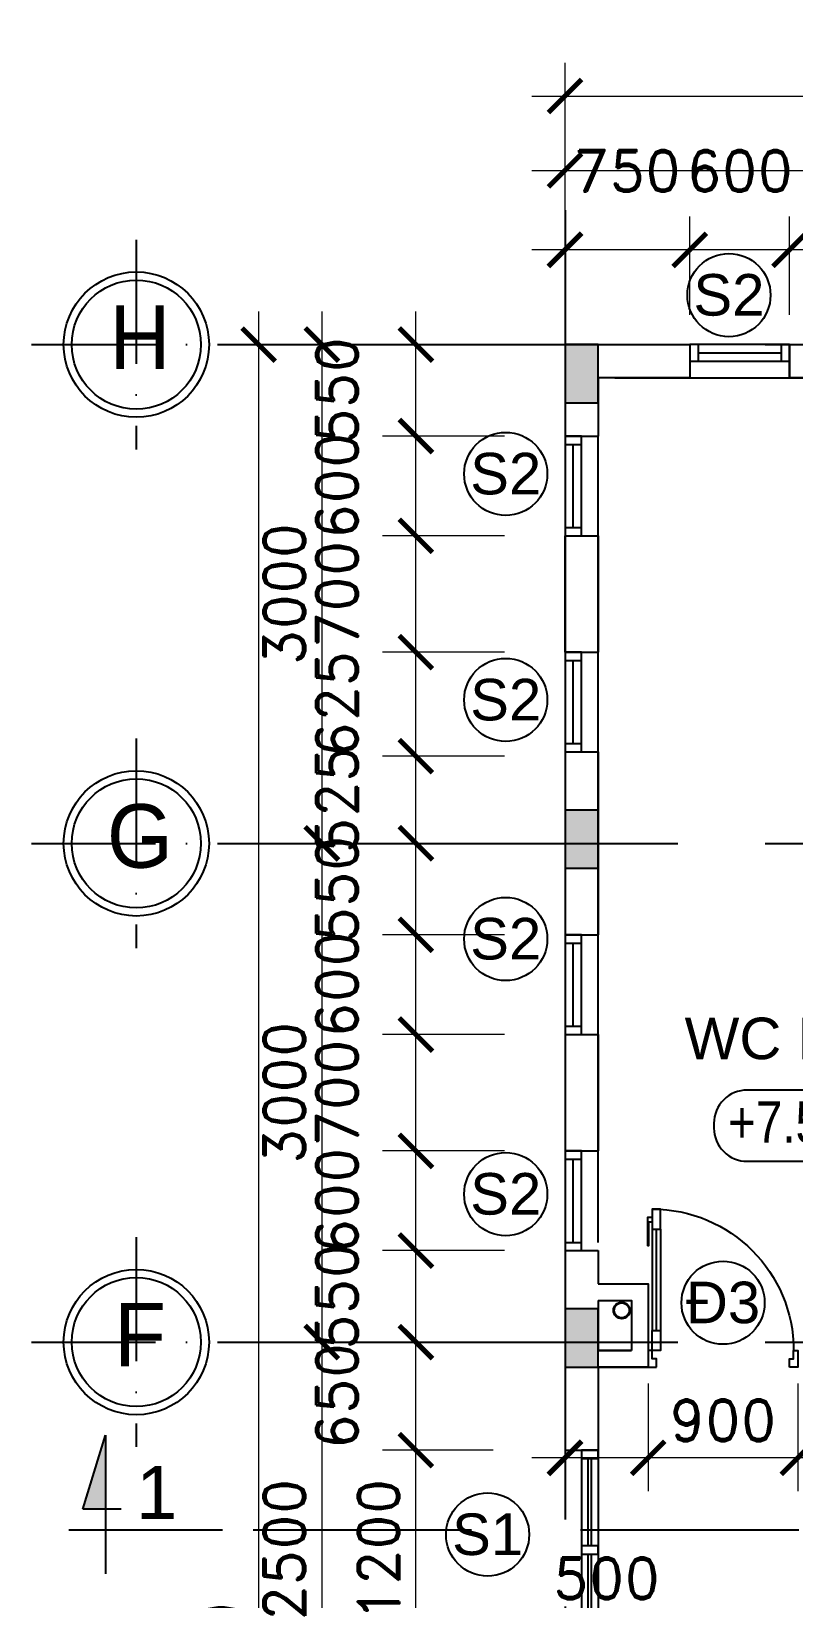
# Model space of a CAD drawing. Header units: inches. Extents: x 452443 to 881249, y 975131 to 1198310.
# Drawn here: x 676966 to 681550, y 1090393 to 1099821 of the extents above; entities that cross this region are included whole.
import ezdxf
from ezdxf.enums import TextEntityAlignment as Align

# ---------------------------------------------------------------- set-up
doc = ezdxf.new("R2010")
doc.units = ezdxf.units.IN
doc.header["$LTSCALE"] = 3.5
doc.header["$MEASUREMENT"] = 0
for name, pattern in [('ACAD_ISO10W100', [18, 12, -3, 0, -3]), ('CENTER', [2, 1.25, -0.25, 0.25, -0.25]), ('HIDDEN', [0.375, 0.25, -0.125])]:
    doc.linetypes.add(name, pattern=pattern)
for name, color, linetype in [('cot', 1, 'Continuous'), ('CUA', 4, 'Continuous'), ('DOOR-84', 84, 'Continuous'), ('hatch', 4, 'Continuous'), ('hatch vl', 4, 'Continuous'), ('HATCH47', 47, 'Continuous'), ('kich thuoc', 3, 'Continuous'), ('Net thay', 140, 'Continuous'), ('Netcat', 5, 'Continuous'), ('Netthay_126', 126, 'Continuous'), ('NOI THAT', 42, 'Continuous'), ('phong', 2, 'Continuous'), ('text', 3, 'Continuous'), ('TEXT2', 7, 'Continuous'), ('thuocdo', 3, 'Continuous'), ('Truc', 252, 'Continuous'), ('VISIONABLE-LINE126', 126, 'Continuous')]:
    doc.layers.add(name, color=color, linetype=linetype)
doc.styles.add('chu 1', font='VHELVEN0.TTF')
doc.styles.add('romand', font='romand.shx')
doc.styles.add('STYLE5', font='VAVON_.TTF')
doc.styles.add('THONG', font='VHELVCN0.TTF', dxfattribs={"height": 250})
doc.styles.add('VNI-HELVE', font='VHELVEN0.TTF')
doc.dimstyles.new('TL100', dxfattribs={"dimscale": 100, "dimtxt": 2.5, "dimasz": 2, "dimexe": 2, "dimexo": 1, "dimgap": 1, "dimtad": 1, "dimdec": 0, "dimzin": 0, "dimdsep": 46, "dimtxsty": 'romand', "dimblk": 'ARCHTICK', "dimcen": 2, "dimdle": 2, "dimclrd": 256, "dimclre": 256, "dimclrt": 7, "dimadec": 0, "dimazin": 0, "dimtfac": 0.004, "dimtdec": 0, "dimtmove": 2, "dimatfit": 3, "dimfxl": 1, "dimtolj": 1, "dimtzin": 0, "dimlwd": 20, "dimlwe": 20, "dimarcsym": 1})

# ---------------------------------------------------------------- blocks, each defined once
blk = doc.blocks.new('CS-1200')
for p, q in [((0, 100), (1200, 100)), ((0, 0), (1200, 0)), ((575, 60), (50, 60)), ((575, 40), (50, 40)), ((1150, 60), (625, 60)), ((1150, 40), (625, 40))]:
    blk.add_line(p, q)
at = {"ltscale": 5}
for points in [[(0, 0), (50, 0), (50, 100), (0, 100)], [(575, 0), (625, 0), (625, 100), (575, 100)], [(1150, 0), (1200, 0), (1200, 100), (1150, 100)]]:
    blk.add_lwpolyline(points, close=True, dxfattribs=at)
blk = doc.blocks.new('CD900')
for p, q in [((830, 75), (220, 75)), ((220, 50), (830, 50)), ((899.1, 25), (870.9, 25))]:
    blk.add_line(p, q)
for points in [[(0, 850), (50, 850), (50, 875), (100, 875), (100, 900), (0, 900)], [(0, 50), (50, 50), (50, 25), (100, 25), (100, 0), (0, 0)]]:
    blk.add_lwpolyline(points, close=True)
for points in [[(220, 25), (220, 75), (100, 75), (100, 25), (220, 25)], [(852.9, 25), (220, 25)], [(899.1, 25), (899.1, -3.3), (729.5, -3.3)], [(870.9, 25), (870.9, 2.4), (729.5, 2.4), (729.5, -3.3)], [(830, 25), (830, 75), (950, 75), (950, 25), (830, 25)]]:
    blk.add_lwpolyline(points)
at = {"layer": 'hatch'}
blk.add_arc((100, 25), 850, 0, 90, dxfattribs=at)
blk = doc.blocks.new('truc tron')
at = {"layer": 'DOOR-84', "linetype": 'ACAD_ISO10W100', "ltscale": 20}
for p, q in [((0, -710), (0, 710)), ((710, 0), (-710, 0))]:
    blk.add_line(p, q, dxfattribs=at)
at = {"layer": 'DOOR-84', "linetype": 'Continuous'}
blk.add_circle((0, 0), 492, dxfattribs=at)
at = {"layer": 'NOI THAT', "linetype": 'Continuous'}
blk.add_circle((0, 0), 437, dxfattribs=at)
blk = doc.blocks.new('dc')
at = {"layer": 'Netcat'}
blk.add_hatch(color=256, dxfattribs=at).paths.add_polyline_path([(828, 672), (828, 147), (989, 147)])
for p, q in [((828, 672), (828, -310)), ((989, 147), (828, 672)), ((717, 147), (989, 147)), ((0, 0), (1087, 0))]:
    blk.add_line(p, q, dxfattribs=at)
at = {"style": 'VNI-HELVE', "flags": 4}
blk.add_attdef('E', text='', height=375, dxfattribs=at).set_placement((482, 272), align=Align.MIDDLE_CENTER)
blk = doc.blocks.new('_ArchTick')
at = {"color": 0, "linetype": 'ByBlock', "const_width": 0.15}
blk.add_lwpolyline([(-0.5, -0.5), (0.5, 0.5)], dxfattribs=at)
blk = doc.blocks.new('*D1892')
at = {"layer": 'DEFPOINTS', "color": 0}
for p in [(679590.5, 1097936.5), (678712.5, 1094936.5), (679590.5, 1094936.5)]:
    blk.add_point(p, dxfattribs=at)
at = {"layer": 'thuocdo', "lineweight": 20}
for p, q in [((678712.5, 1098136.5), (678712.5, 1094736.5)), ((679490.5, 1097936.5), (678512.5, 1097936.5)), ((679490.5, 1094936.5), (678512.5, 1094936.5))]:
    blk.add_line(p, q, dxfattribs=at)
at = {"layer": 'thuocdo', "lineweight": 20, "xscale": 200, "yscale": 200, "zscale": 200}
for p, rotation in [((678712.5, 1097936.5), 90), ((678712.5, 1094936.5), 270)]:
    blk.add_blockref('_ArchTick', p, dxfattribs=dict(at, rotation=rotation))
at = {"layer": 'thuocdo', "color": 7, "insert": (678487.5, 1096436.5), "char_height": 250, "attachment_point": 5, "rotation": 90, "style": 'romand'}
blk.add_mtext('\\A1;3000', dxfattribs=at)
blk = doc.blocks.new('*D1893')
at = {"layer": 'DEFPOINTS', "color": 0}
for p in [(679590.5, 1094936.5), (678712.5, 1091936.5), (679017.9, 1091936.5)]:
    blk.add_point(p, dxfattribs=at)
at = {"layer": 'thuocdo', "lineweight": 20}
for p, q in [((678712.5, 1095136.5), (678712.5, 1091736.5)), ((679490.5, 1094936.5), (678512.5, 1094936.5)), ((678917.9, 1091936.5), (678512.5, 1091936.5))]:
    blk.add_line(p, q, dxfattribs=at)
at = {"layer": 'thuocdo', "lineweight": 20, "xscale": 200, "yscale": 200, "zscale": 200}
for p, rotation in [((678712.5, 1094936.5), 90), ((678712.5, 1091936.5), 270)]:
    blk.add_blockref('_ArchTick', p, dxfattribs=dict(at, rotation=rotation))
at = {"layer": 'thuocdo', "color": 7, "insert": (678487.5, 1093436.5), "char_height": 250, "attachment_point": 5, "rotation": 90, "style": 'romand'}
blk.add_mtext('\\A1;3000', dxfattribs=at)
blk = doc.blocks.new('*D1894')
at = {"layer": 'DEFPOINTS', "color": 0}
for p in [(679017.9, 1091936.5), (678712.5, 1089436.5), (679017.9, 1089436.5)]:
    blk.add_point(p, dxfattribs=at)
at = {"layer": 'thuocdo', "lineweight": 20}
for p, q in [((678712.5, 1092136.5), (678712.5, 1089236.5)), ((678917.9, 1091936.5), (678512.5, 1091936.5)), ((678917.9, 1089436.5), (678512.5, 1089436.5))]:
    blk.add_line(p, q, dxfattribs=at)
at = {"layer": 'thuocdo', "lineweight": 20, "xscale": 200, "yscale": 200, "zscale": 200}
for p, rotation in [((678712.5, 1091936.5), 90), ((678712.5, 1089436.5), 270)]:
    blk.add_blockref('_ArchTick', p, dxfattribs=dict(at, rotation=rotation))
at = {"layer": 'thuocdo', "color": 7, "insert": (678487.5, 1090686.5), "char_height": 250, "attachment_point": 5, "rotation": 90, "style": 'romand'}
blk.add_mtext('\\A1;2500', dxfattribs=at)
blk = doc.blocks.new('*D1898')
at = {"layer": 'DEFPOINTS', "color": 0}
for p in [(680129.4, 1097936.5), (678332.5, 1081736.5), (680114.8, 1081736.5)]:
    blk.add_point(p, dxfattribs=at)
at = {"layer": 'thuocdo', "lineweight": 20}
for p, q in [((678332.5, 1098136.5), (678332.5, 1081536.5)), ((680029.4, 1097936.5), (678132.5, 1097936.5)), ((680014.8, 1081736.5), (678132.5, 1081736.5))]:
    blk.add_line(p, q, dxfattribs=at)
at = {"layer": 'thuocdo', "lineweight": 20, "xscale": 200, "yscale": 200, "zscale": 200}
for p, rotation in [((678332.5, 1097936.5), 90), ((678332.5, 1081736.5), 270)]:
    blk.add_blockref('_ArchTick', p, dxfattribs=dict(at, rotation=rotation))
at = {"layer": 'thuocdo', "color": 7, "insert": (678107.5, 1089836.5), "char_height": 250, "attachment_point": 5, "rotation": 90, "style": 'romand'}
blk.add_mtext('\\A1;16200', dxfattribs=at)
blk = doc.blocks.new('*D1900')
at = {"layer": 'DEFPOINTS', "color": 0}
for p in [(684175, 1098984.5), (680175, 1098015.3), (684175, 1098015.3)]:
    blk.add_point(p, dxfattribs=at)
at = {"layer": 'thuocdo', "lineweight": 20}
for p, q in [((680175, 1098115.3), (680175, 1099184.5)), ((684175, 1098115.3), (684175, 1099184.5)), ((679975, 1098984.5), (684375, 1098984.5))]:
    blk.add_line(p, q, dxfattribs=at)
at = {"layer": 'thuocdo', "lineweight": 20, "xscale": 200, "yscale": 200, "zscale": 200, "rotation": 180}
blk.add_blockref('_ArchTick', (680175, 1098984.5), dxfattribs=at)
at = {"layer": 'thuocdo', "lineweight": 20, "xscale": 200, "yscale": 200, "zscale": 200}
blk.add_blockref('_ArchTick', (684175, 1098984.5), dxfattribs=at)
at = {"layer": 'thuocdo', "color": 7, "insert": (682175, 1099209.5), "char_height": 250, "attachment_point": 5, "style": 'romand'}
blk.add_mtext('\\A1;4000', dxfattribs=at)
blk = doc.blocks.new('*D1907')
at = {"layer": 'DEFPOINTS', "color": 0}
for p in [(708675, 1099431.9), (680175, 1098284.5), (708675, 1098284.5)]:
    blk.add_point(p, dxfattribs=at)
at = {"layer": 'thuocdo', "lineweight": 20}
for p, q in [((680175, 1098384.5), (680175, 1099631.9)), ((708675, 1098384.5), (708675, 1099631.9)), ((679975, 1099431.9), (708875, 1099431.9))]:
    blk.add_line(p, q, dxfattribs=at)
at = {"layer": 'thuocdo', "lineweight": 20, "xscale": 200, "yscale": 200, "zscale": 200, "rotation": 180}
blk.add_blockref('_ArchTick', (680175, 1099431.9), dxfattribs=at)
at = {"layer": 'thuocdo', "lineweight": 20, "xscale": 200, "yscale": 200, "zscale": 200}
blk.add_blockref('_ArchTick', (708675, 1099431.9), dxfattribs=at)
at = {"layer": 'thuocdo', "color": 7, "insert": (694425, 1099656.9), "char_height": 250, "attachment_point": 5, "style": 'romand'}
blk.add_mtext('\\A1;28500', dxfattribs=at)
blk = doc.blocks.new('*D2086')
at = {"layer": 'DEFPOINTS', "color": 0}
for p in [(679278.2, 1091286.5), (679842.9, 1091286.5), (679842.9, 1090086.5)]:
    blk.add_point(p, dxfattribs=at)
at = {"layer": 'thuocdo', "lineweight": 20}
for p, q in [((679278.2, 1089886.5), (679278.2, 1091486.5)), ((679742.9, 1091286.5), (679078.2, 1091286.5)), ((679742.9, 1090086.5), (679078.2, 1090086.5))]:
    blk.add_line(p, q, dxfattribs=at)
at = {"layer": 'thuocdo', "lineweight": 20, "xscale": 200, "yscale": 200, "zscale": 200}
for p, rotation in [((679278.2, 1091286.5), 90), ((679278.2, 1090086.5), 270)]:
    blk.add_blockref('_ArchTick', p, dxfattribs=dict(at, rotation=rotation))
at = {"layer": 'thuocdo', "color": 7, "insert": (679053.2, 1090686.5), "char_height": 250, "attachment_point": 5, "rotation": 90, "style": 'romand'}
blk.add_mtext('\\A1;1200', dxfattribs=at)
blk = doc.blocks.new('*D2087')
at = {"layer": 'DEFPOINTS', "color": 0}
for p in [(679278.2, 1091936.5), (679842.9, 1091936.5), (679842.9, 1091286.5)]:
    blk.add_point(p, dxfattribs=at)
at = {"layer": 'thuocdo', "lineweight": 20}
for p, q in [((679278.2, 1091086.5), (679278.2, 1092136.5)), ((679742.9, 1091936.5), (679078.2, 1091936.5)), ((679742.9, 1091286.5), (679078.2, 1091286.5))]:
    blk.add_line(p, q, dxfattribs=at)
at = {"layer": 'thuocdo', "lineweight": 20, "xscale": 200, "yscale": 200, "zscale": 200}
for p, rotation in [((679278.2, 1091936.5), 90), ((679278.2, 1091286.5), 270)]:
    blk.add_blockref('_ArchTick', p, dxfattribs=dict(at, rotation=rotation))
at = {"layer": 'thuocdo', "color": 7, "insert": (678803.2, 1091611.5), "char_height": 250, "attachment_point": 5, "rotation": 90, "style": 'romand'}
blk.add_mtext('\\A1;650', dxfattribs=at)
blk = doc.blocks.new('*D2398')
at = {"layer": 'DEFPOINTS', "color": 0}
for p in [(681575, 1091786.5), (684175, 1091718.6), (681575, 1091240.3)]:
    blk.add_point(p, dxfattribs=at)
at = {"layer": 'thuocdo', "linetype": 'Continuous', "lineweight": 20}
for p, q in [((681575, 1091686.5), (681575, 1091040.3)), ((684175, 1091618.6), (684175, 1091040.3)), ((684375, 1091240.3), (681375, 1091240.3))]:
    blk.add_line(p, q, dxfattribs=at)
at = {"layer": 'thuocdo', "lineweight": 20, "xscale": 200, "yscale": 200, "zscale": 200, "rotation": 180}
blk.add_blockref('_ArchTick', (681575, 1091240.3), dxfattribs=at)
at = {"layer": 'thuocdo', "lineweight": 20, "xscale": 200, "yscale": 200, "zscale": 200}
blk.add_blockref('_ArchTick', (684175, 1091240.3), dxfattribs=at)
at = {"layer": 'thuocdo', "color": 7, "insert": (682875, 1091465.3), "char_height": 250, "attachment_point": 5, "style": 'romand'}
blk.add_mtext('\\A1;2600', dxfattribs=at)
blk = doc.blocks.new('*D2399')
at = {"layer": 'DEFPOINTS', "color": 0}
for p in [(680675, 1091786.5), (681575, 1091786.5), (680675, 1091240.3)]:
    blk.add_point(p, dxfattribs=at)
at = {"layer": 'thuocdo', "linetype": 'Continuous', "lineweight": 20}
for p, q in [((680675, 1091686.5), (680675, 1091040.3)), ((681575, 1091686.5), (681575, 1091040.3)), ((681775, 1091240.3), (680475, 1091240.3))]:
    blk.add_line(p, q, dxfattribs=at)
at = {"layer": 'thuocdo', "lineweight": 20, "xscale": 200, "yscale": 200, "zscale": 200, "rotation": 180}
blk.add_blockref('_ArchTick', (680675, 1091240.3), dxfattribs=at)
at = {"layer": 'thuocdo', "lineweight": 20, "xscale": 200, "yscale": 200, "zscale": 200}
blk.add_blockref('_ArchTick', (681575, 1091240.3), dxfattribs=at)
at = {"layer": 'thuocdo', "color": 7, "insert": (681125, 1091465.3), "char_height": 250, "attachment_point": 5, "style": 'romand'}
blk.add_mtext('\\A1;900', dxfattribs=at)
blk = doc.blocks.new('*D2400')
at = {"layer": 'DEFPOINTS', "color": 0}
for p in [(680175, 1091756), (680675, 1091786.5), (680175, 1091240.3)]:
    blk.add_point(p, dxfattribs=at)
at = {"layer": 'thuocdo', "linetype": 'Continuous', "lineweight": 20}
for p, q in [((680175, 1091656), (680175, 1091040.3)), ((680675, 1091686.5), (680675, 1091040.3)), ((680875, 1091240.3), (679975, 1091240.3))]:
    blk.add_line(p, q, dxfattribs=at)
at = {"layer": 'thuocdo', "lineweight": 20, "xscale": 200, "yscale": 200, "zscale": 200, "rotation": 180}
blk.add_blockref('_ArchTick', (680175, 1091240.3), dxfattribs=at)
at = {"layer": 'thuocdo', "lineweight": 20, "xscale": 200, "yscale": 200, "zscale": 200}
blk.add_blockref('_ArchTick', (680675, 1091240.3), dxfattribs=at)
at = {"layer": 'thuocdo', "color": 7, "insert": (680425, 1090515.3), "char_height": 250, "attachment_point": 5, "style": 'romand'}
blk.add_mtext('\\A1;500', dxfattribs=at)
blk = doc.blocks.new('CAODO2')
at = {"layer": 'Net thay', "ltscale": 3}
blk.add_lwpolyline([(0, 0), (701.5, 0, 0.414214), (901.5, 200), (901.5, 228.7, 0.414214), (701.5, 428.7), (0, 428.7, 0.414214), (-200, 228.7), (-200, 200, 0.414214)], format="xyb", close=True, dxfattribs=at)
at = {"style": 'THONG', "flags": 4}
blk.add_attdef('%%P0.000', (-115.5, 111.3, 803.4), '', height=250, dxfattribs=at)
blk = doc.blocks.new('*D2593')
at = {"layer": 'DEFPOINTS', "color": 0}
for p in [(679278.2, 1092486.5), (679911.9, 1092486.5), (679911.9, 1091936.5)]:
    blk.add_point(p, dxfattribs=at)
at = {"layer": 'thuocdo', "lineweight": 20}
blk.add_line((679278.2, 1091736.5), (679278.2, 1092686.5), dxfattribs=at)
at = {"layer": 'thuocdo', "linetype": 'Continuous', "lineweight": 20}
for p, q in [((679811.9, 1092486.5), (679078.2, 1092486.5)), ((679811.9, 1091936.5), (679078.2, 1091936.5))]:
    blk.add_line(p, q, dxfattribs=at)
at = {"layer": 'thuocdo', "lineweight": 20, "xscale": 200, "yscale": 200, "zscale": 200}
for p, rotation in [((679278.2, 1092486.5), 90), ((679278.2, 1091936.5), 270)]:
    blk.add_blockref('_ArchTick', p, dxfattribs=dict(at, rotation=rotation))
at = {"layer": 'thuocdo', "color": 7, "insert": (678803.2, 1092211.5), "char_height": 250, "attachment_point": 5, "rotation": 90, "style": 'romand'}
blk.add_mtext('\\A1;550', dxfattribs=at)
blk = doc.blocks.new('*D2594')
at = {"layer": 'DEFPOINTS', "color": 0}
for p in [(679278.2, 1093086.5), (679911.9, 1093086.5), (679911.9, 1092486.5)]:
    blk.add_point(p, dxfattribs=at)
at = {"layer": 'thuocdo', "lineweight": 20}
blk.add_line((679278.2, 1092286.5), (679278.2, 1093286.5), dxfattribs=at)
at = {"layer": 'thuocdo', "linetype": 'Continuous', "lineweight": 20}
for p, q in [((679811.9, 1093086.5), (679078.2, 1093086.5)), ((679811.9, 1092486.5), (679078.2, 1092486.5))]:
    blk.add_line(p, q, dxfattribs=at)
at = {"layer": 'thuocdo', "lineweight": 20, "xscale": 200, "yscale": 200, "zscale": 200}
for p, rotation in [((679278.2, 1093086.5), 90), ((679278.2, 1092486.5), 270)]:
    blk.add_blockref('_ArchTick', p, dxfattribs=dict(at, rotation=rotation))
at = {"layer": 'thuocdo', "color": 7, "insert": (678803.2, 1092786.5), "char_height": 250, "attachment_point": 5, "rotation": 90, "style": 'romand'}
blk.add_mtext('\\A1;600', dxfattribs=at)
blk = doc.blocks.new('*D2595')
at = {"layer": 'DEFPOINTS', "color": 0}
for p in [(679278.2, 1093786.5), (679911.9, 1093786.5), (679911.9, 1093086.5)]:
    blk.add_point(p, dxfattribs=at)
at = {"layer": 'thuocdo', "lineweight": 20}
blk.add_line((679278.2, 1092886.5), (679278.2, 1093986.5), dxfattribs=at)
at = {"layer": 'thuocdo', "linetype": 'Continuous', "lineweight": 20}
for p, q in [((679811.9, 1093786.5), (679078.2, 1093786.5)), ((679811.9, 1093086.5), (679078.2, 1093086.5))]:
    blk.add_line(p, q, dxfattribs=at)
at = {"layer": 'thuocdo', "lineweight": 20, "xscale": 200, "yscale": 200, "zscale": 200}
for p, rotation in [((679278.2, 1093786.5), 90), ((679278.2, 1093086.5), 270)]:
    blk.add_blockref('_ArchTick', p, dxfattribs=dict(at, rotation=rotation))
at = {"layer": 'thuocdo', "color": 7, "insert": (678803.2, 1093436.5), "char_height": 250, "attachment_point": 5, "rotation": 90, "style": 'romand'}
blk.add_mtext('\\A1;700', dxfattribs=at)
blk = doc.blocks.new('*D2596')
at = {"layer": 'DEFPOINTS', "color": 0}
for p in [(679278.2, 1094386.5), (679911.9, 1094386.5), (679911.9, 1093786.5)]:
    blk.add_point(p, dxfattribs=at)
at = {"layer": 'thuocdo', "lineweight": 20}
blk.add_line((679278.2, 1093586.5), (679278.2, 1094586.5), dxfattribs=at)
at = {"layer": 'thuocdo', "linetype": 'Continuous', "lineweight": 20}
for p, q in [((679811.9, 1094386.5), (679078.2, 1094386.5)), ((679811.9, 1093786.5), (679078.2, 1093786.5))]:
    blk.add_line(p, q, dxfattribs=at)
at = {"layer": 'thuocdo', "lineweight": 20, "xscale": 200, "yscale": 200, "zscale": 200}
for p, rotation in [((679278.2, 1094386.5), 90), ((679278.2, 1093786.5), 270)]:
    blk.add_blockref('_ArchTick', p, dxfattribs=dict(at, rotation=rotation))
at = {"layer": 'thuocdo', "color": 7, "insert": (678803.2, 1094086.5), "char_height": 250, "attachment_point": 5, "rotation": 90, "style": 'romand'}
blk.add_mtext('\\A1;600', dxfattribs=at)
blk = doc.blocks.new('*D2597')
at = {"layer": 'DEFPOINTS', "color": 0}
for p in [(679278.2, 1094936.5), (679911.9, 1094936.5), (679911.9, 1094386.5)]:
    blk.add_point(p, dxfattribs=at)
at = {"layer": 'thuocdo', "lineweight": 20}
blk.add_line((679278.2, 1094186.5), (679278.2, 1095136.5), dxfattribs=at)
at = {"layer": 'thuocdo', "linetype": 'Continuous', "lineweight": 20}
for p, q in [((679811.9, 1094936.5), (679078.2, 1094936.5)), ((679811.9, 1094386.5), (679078.2, 1094386.5))]:
    blk.add_line(p, q, dxfattribs=at)
at = {"layer": 'thuocdo', "lineweight": 20, "xscale": 200, "yscale": 200, "zscale": 200}
for p, rotation in [((679278.2, 1094936.5), 90), ((679278.2, 1094386.5), 270)]:
    blk.add_blockref('_ArchTick', p, dxfattribs=dict(at, rotation=rotation))
at = {"layer": 'thuocdo', "color": 7, "insert": (678803.2, 1094661.5), "char_height": 250, "attachment_point": 5, "rotation": 90, "style": 'romand'}
blk.add_mtext('\\A1;550', dxfattribs=at)
blk = doc.blocks.new('*D2598')
at = {"layer": 'DEFPOINTS', "color": 0}
for p in [(679278.2, 1095461.1), (679911.9, 1095461.1), (679911.9, 1094936.5)]:
    blk.add_point(p, dxfattribs=at)
at = {"layer": 'thuocdo', "lineweight": 20}
blk.add_line((679278.2, 1094736.5), (679278.2, 1095661.1), dxfattribs=at)
at = {"layer": 'thuocdo', "linetype": 'Continuous', "lineweight": 20}
for p, q in [((679811.9, 1095461.1), (679078.2, 1095461.1)), ((679811.9, 1094936.5), (679078.2, 1094936.5))]:
    blk.add_line(p, q, dxfattribs=at)
at = {"layer": 'thuocdo', "lineweight": 20, "xscale": 200, "yscale": 200, "zscale": 200}
for p, rotation in [((679278.2, 1095461.1), 90), ((679278.2, 1094936.5), 270)]:
    blk.add_blockref('_ArchTick', p, dxfattribs=dict(at, rotation=rotation))
at = {"layer": 'thuocdo', "color": 7, "insert": (678803.2, 1095198.8), "char_height": 250, "attachment_point": 5, "rotation": 90, "style": 'romand'}
blk.add_mtext('\\A1;525', dxfattribs=at)
blk = doc.blocks.new('*D2599')
at = {"layer": 'DEFPOINTS', "color": 0}
for p in [(679278.2, 1096086.5), (679911.9, 1096086.5), (679911.9, 1095461.1)]:
    blk.add_point(p, dxfattribs=at)
at = {"layer": 'thuocdo', "lineweight": 20}
blk.add_line((679278.2, 1095261.1), (679278.2, 1096286.5), dxfattribs=at)
at = {"layer": 'thuocdo', "linetype": 'Continuous', "lineweight": 20}
for p, q in [((679811.9, 1096086.5), (679078.2, 1096086.5)), ((679811.9, 1095461.1), (679078.2, 1095461.1))]:
    blk.add_line(p, q, dxfattribs=at)
at = {"layer": 'thuocdo', "lineweight": 20, "xscale": 200, "yscale": 200, "zscale": 200}
for p, rotation in [((679278.2, 1096086.5), 90), ((679278.2, 1095461.1), 270)]:
    blk.add_blockref('_ArchTick', p, dxfattribs=dict(at, rotation=rotation))
at = {"layer": 'thuocdo', "color": 7, "insert": (678803.2, 1095773.8), "char_height": 250, "attachment_point": 5, "rotation": 90, "style": 'romand'}
blk.add_mtext('\\A1;625', dxfattribs=at)
blk = doc.blocks.new('*D2600')
at = {"layer": 'DEFPOINTS', "color": 0}
for p in [(679278.2, 1097386.5), (679911.9, 1097386.5), (679911.9, 1096786.5)]:
    blk.add_point(p, dxfattribs=at)
at = {"layer": 'thuocdo', "lineweight": 20}
blk.add_line((679278.2, 1096586.5), (679278.2, 1097586.5), dxfattribs=at)
at = {"layer": 'thuocdo', "linetype": 'Continuous', "lineweight": 20}
for p, q in [((679811.9, 1097386.5), (679078.2, 1097386.5)), ((679811.9, 1096786.5), (679078.2, 1096786.5))]:
    blk.add_line(p, q, dxfattribs=at)
at = {"layer": 'thuocdo', "lineweight": 20, "xscale": 200, "yscale": 200, "zscale": 200}
for p, rotation in [((679278.2, 1097386.5), 90), ((679278.2, 1096786.5), 270)]:
    blk.add_blockref('_ArchTick', p, dxfattribs=dict(at, rotation=rotation))
at = {"layer": 'thuocdo', "color": 7, "insert": (678803.2, 1097086.5), "char_height": 250, "attachment_point": 5, "rotation": 90, "style": 'romand'}
blk.add_mtext('\\A1;600', dxfattribs=at)
blk = doc.blocks.new('*D2601')
at = {"layer": 'DEFPOINTS', "color": 0}
for p in [(679278.2, 1097936.5), (679911.9, 1097936.5), (679911.9, 1097386.5)]:
    blk.add_point(p, dxfattribs=at)
at = {"layer": 'thuocdo', "lineweight": 20}
blk.add_line((679278.2, 1097186.5), (679278.2, 1098136.5), dxfattribs=at)
at = {"layer": 'thuocdo', "linetype": 'Continuous', "lineweight": 20}
for p, q in [((679811.9, 1097936.5), (679078.2, 1097936.5)), ((679811.9, 1097386.5), (679078.2, 1097386.5))]:
    blk.add_line(p, q, dxfattribs=at)
at = {"layer": 'thuocdo', "lineweight": 20, "xscale": 200, "yscale": 200, "zscale": 200}
for p, rotation in [((679278.2, 1097936.5), 90), ((679278.2, 1097386.5), 270)]:
    blk.add_blockref('_ArchTick', p, dxfattribs=dict(at, rotation=rotation))
at = {"layer": 'thuocdo', "color": 7, "insert": (678803.2, 1097661.5), "char_height": 250, "attachment_point": 5, "rotation": 90, "style": 'romand'}
blk.add_mtext('\\A1;550', dxfattribs=at)
blk = doc.blocks.new('*D2606')
at = {"layer": 'DEFPOINTS', "color": 0}
for p in [(681525, 1098506.7), (681525, 1098015.3), (684175, 1098015.3)]:
    blk.add_point(p, dxfattribs=at)
at = {"layer": 'thuocdo', "linetype": 'Continuous', "lineweight": 20}
for p, q in [((681525, 1098115.3), (681525, 1098706.7)), ((684175, 1098115.3), (684175, 1098706.7))]:
    blk.add_line(p, q, dxfattribs=at)
at = {"layer": 'thuocdo', "lineweight": 20}
blk.add_line((684375, 1098506.7), (681325, 1098506.7), dxfattribs=at)
at = {"layer": 'thuocdo', "lineweight": 20, "xscale": 200, "yscale": 200, "zscale": 200, "rotation": 180}
blk.add_blockref('_ArchTick', (681525, 1098506.7), dxfattribs=at)
at = {"layer": 'thuocdo', "lineweight": 20, "xscale": 200, "yscale": 200, "zscale": 200}
blk.add_blockref('_ArchTick', (684175, 1098506.7), dxfattribs=at)
at = {"layer": 'thuocdo', "color": 7, "insert": (682850, 1098731.7), "char_height": 250, "attachment_point": 5, "style": 'romand'}
blk.add_mtext('\\A1;2650', dxfattribs=at)
blk = doc.blocks.new('*D2607')
at = {"layer": 'DEFPOINTS', "color": 0}
for p in [(680925, 1098506.7), (680925, 1098015.3), (681525, 1098015.3)]:
    blk.add_point(p, dxfattribs=at)
at = {"layer": 'thuocdo', "linetype": 'Continuous', "lineweight": 20}
for p, q in [((680925, 1098115.3), (680925, 1098706.7)), ((681525, 1098115.3), (681525, 1098706.7))]:
    blk.add_line(p, q, dxfattribs=at)
at = {"layer": 'thuocdo', "lineweight": 20}
blk.add_line((681725, 1098506.7), (680725, 1098506.7), dxfattribs=at)
at = {"layer": 'thuocdo', "lineweight": 20, "xscale": 200, "yscale": 200, "zscale": 200, "rotation": 180}
blk.add_blockref('_ArchTick', (680925, 1098506.7), dxfattribs=at)
at = {"layer": 'thuocdo', "lineweight": 20, "xscale": 200, "yscale": 200, "zscale": 200}
blk.add_blockref('_ArchTick', (681525, 1098506.7), dxfattribs=at)
at = {"layer": 'thuocdo', "color": 7, "insert": (681225, 1098981.7), "char_height": 250, "attachment_point": 5, "style": 'romand'}
blk.add_mtext('\\A1;600', dxfattribs=at)
blk = doc.blocks.new('*D2608')
at = {"layer": 'DEFPOINTS', "color": 0}
for p in [(680175, 1098506.7), (680175, 1098015.3), (680925, 1098015.3)]:
    blk.add_point(p, dxfattribs=at)
at = {"layer": 'thuocdo', "linetype": 'Continuous', "lineweight": 20}
for p, q in [((680175, 1098115.3), (680175, 1098706.7)), ((680925, 1098115.3), (680925, 1098706.7))]:
    blk.add_line(p, q, dxfattribs=at)
at = {"layer": 'thuocdo', "lineweight": 20}
blk.add_line((681125, 1098506.7), (679975, 1098506.7), dxfattribs=at)
at = {"layer": 'thuocdo', "lineweight": 20, "xscale": 200, "yscale": 200, "zscale": 200, "rotation": 180}
blk.add_blockref('_ArchTick', (680175, 1098506.7), dxfattribs=at)
at = {"layer": 'thuocdo', "lineweight": 20, "xscale": 200, "yscale": 200, "zscale": 200}
blk.add_blockref('_ArchTick', (680925, 1098506.7), dxfattribs=at)
at = {"layer": 'thuocdo', "color": 7, "insert": (680550, 1098981.7), "char_height": 250, "attachment_point": 5, "style": 'romand'}
blk.add_mtext('\\A1;750', dxfattribs=at)
blk = doc.blocks.new('*D2609')
at = {"layer": 'DEFPOINTS', "color": 0}
for p in [(679278.2, 1096786.5), (679278.2, 1096786.5), (679911.9, 1096086.5)]:
    blk.add_point(p, dxfattribs=at)
at = {"layer": 'thuocdo', "lineweight": 20}
blk.add_line((679278.2, 1095886.5), (679278.2, 1096986.5), dxfattribs=at)
at = {"layer": 'thuocdo', "linetype": 'Continuous', "lineweight": 20}
for p, q in [((679178.2, 1096786.5), (679078.2, 1096786.5)), ((679811.9, 1096086.5), (679078.2, 1096086.5))]:
    blk.add_line(p, q, dxfattribs=at)
at = {"layer": 'thuocdo', "lineweight": 20, "xscale": 200, "yscale": 200, "zscale": 200}
for p, rotation in [((679278.2, 1096786.5), 90), ((679278.2, 1096086.5), 270)]:
    blk.add_blockref('_ArchTick', p, dxfattribs=dict(at, rotation=rotation))
at = {"layer": 'thuocdo', "color": 7, "insert": (678803.2, 1096436.5), "char_height": 250, "attachment_point": 5, "rotation": 90, "style": 'romand'}
blk.add_mtext('\\A1;700', dxfattribs=at)

msp = doc.modelspace()

# ---------------------------------------------------------------- hatches: boundary and pattern name
at = {"layer": 'cot'}
for points in [[(680175, 1097586.5), (680375, 1097586.5), (680375, 1097936.5), (680175, 1097936.5)], [(680175, 1094786.5), (680375, 1094786.5), (680375, 1095136.5), (680175, 1095136.5)], [(680175, 1091786.5), (680375, 1091786.5), (680375, 1092136.5), (680175, 1092136.5)]]:
    msp.add_hatch(color=256, dxfattribs=at).paths.add_polyline_path(points)

# ---------------------------------------------------------------- linework, layer by layer
for points in [[(680175, 1097586.5), (680375, 1097586.5), (680375, 1097936.5), (680175, 1097936.5)], [(680175, 1094786.5), (680375, 1094786.5), (680375, 1095136.5), (680175, 1095136.5)], [(680175, 1091786.5), (680375, 1091786.5), (680375, 1092136.5), (680175, 1092136.5)]]:
    msp.add_lwpolyline(points, close=True, dxfattribs=at)
at = {"layer": 'hatch vl'}
for centre in [(681161, 1098234.3), (679818.4, 1097158.8), (679818.4, 1095799.3), (679818.4, 1094361.2), (679818.4, 1092826.6), (681125.5, 1092173.2), (679709.6, 1090778.8)]:
    msp.add_circle(centre, 250, dxfattribs=at)
at = {"layer": 'HATCH47', "linetype": 'HIDDEN', "ltscale": 1500}
msp.add_lwpolyline([(711112.6, 1090806), (678115.4, 1090806)], dxfattribs=at)
at = {"layer": 'kich thuoc'}
for points in [[(680925, 1097836.5), (681525, 1097836.5), (681525, 1097936.5), (680925, 1097936.5)], [(680275, 1096786.5), (680275, 1097386.5), (680175, 1097386.5), (680175, 1096786.5)], [(680275, 1095486.5), (680275, 1096086.5), (680175, 1096086.5), (680175, 1095486.5)], [(680275, 1093786.5), (680275, 1094386.5), (680175, 1094386.5), (680175, 1093786.5)], [(680275, 1092486.5), (680275, 1093086.5), (680175, 1093086.5), (680175, 1092486.5)]]:
    msp.add_lwpolyline(points, close=True, dxfattribs=at)
for points in [[(680975, 1097936.5), (680975, 1097836.5)], [(680975, 1097886.5), (681475, 1097886.5)], [(681475, 1097936.5), (681475, 1097836.5)], [(681525, 1097936.5), (681525, 1097836.5)], [(680175, 1097386.5), (680275, 1097386.5)], [(680175, 1097336.5), (680275, 1097336.5)], [(680225, 1096836.5), (680225, 1097336.5)], [(680175, 1096836.5), (680275, 1096836.5)], [(680175, 1096086.5), (680275, 1096086.5)], [(680175, 1096036.5), (680275, 1096036.5)], [(680225, 1095536.5), (680225, 1096036.5)], [(680175, 1095536.5), (680275, 1095536.5)], [(680175, 1094386.5), (680275, 1094386.5)], [(680175, 1094336.5), (680275, 1094336.5)], [(680225, 1093836.5), (680225, 1094336.5)], [(680175, 1093836.5), (680275, 1093836.5)], [(680175, 1093086.5), (680275, 1093086.5)], [(680175, 1093036.5), (680275, 1093036.5)], [(680225, 1092536.5), (680225, 1093036.5)], [(680175, 1092536.5), (680275, 1092536.5)]]:
    msp.add_lwpolyline(points, dxfattribs=at)
at = {"layer": 'Netthay_126'}
for points in [[(680475, 1097736.5), (686025, 1097736.5)], [(680375, 1092536.5), (680375, 1097386.5)]]:
    msp.add_lwpolyline(points, dxfattribs=at)
at = {"layer": 'phong'}
for p, q in [((680925, 1097936.5), (680925, 1097736.5)), ((681525, 1097936.5), (681525, 1097736.5)), ((681525, 1097936.5), (681525, 1097736.5)), ((680375, 1097736.5), (680375, 1097386.5)), ((680475, 1097736.5), (680375, 1097736.5)), ((680475, 1097736.5), (680375, 1097736.5)), ((680375, 1097736.5), (680375, 1097386.5)), ((680375, 1095486.5), (680375, 1094386.5)), ((680375, 1095486.5), (680375, 1094386.5)), ((680375, 1093786.5), (680375, 1093736.5)), ((680375, 1093786.5), (680375, 1093736.5)), ((680375, 1093736.5), (680375, 1093086.5)), ((680375, 1093736.5), (680375, 1093086.5)), ((680375, 1092486.5), (680375, 1092286.5)), ((680375, 1092486.5), (680375, 1092286.5)), ((680375, 1092186.5), (680375, 1091936.5)), ((680375, 1091886.5), (680575, 1091886.5)), ((680575, 1091886.5), (680375, 1091886.5)), ((680375, 1091786.5), (680675, 1091786.5)), ((680675, 1091786.5), (680375, 1091786.5))]:
    msp.add_line(p, q, dxfattribs=at)
for points in [[(680175, 1097936.5), (680175, 1097386.5)], [(680175, 1097936.5), (680475, 1097936.5)], [(680175, 1097936.5), (680475, 1097936.5)], [(680175, 1097936.5), (680175, 1097386.5)], [(680175, 1097936.5), (680925, 1097936.5)], [(680925, 1097936.5), (680925, 1097736.5)], [(684025, 1097736.5), (681525, 1097736.5), (681525, 1097936.5), (684325, 1097936.5)], [(680475, 1097736.5), (680375, 1097736.5)], [(680925, 1097736.5), (680375, 1097736.5)], [(680175, 1097386.5), (680375, 1097386.5)], [(680175, 1096786.5), (680375, 1096786.5)], [(680175, 1096086.5), (680375, 1096086.5)], [(680175, 1095486.5), (680375, 1095486.5)], [(680175, 1095486.5), (680175, 1094386.5)], [(680175, 1095486.5), (680175, 1094386.5)], [(680175, 1094386.5), (680375, 1094386.5)], [(680175, 1093786.5), (680375, 1093786.5)], [(680175, 1093786.5), (680175, 1093736.5)], [(680175, 1093786.5), (680175, 1093736.5)], [(680175, 1093736.5), (680175, 1093086.5)], [(680175, 1093736.5), (680175, 1093086.5)], [(680175, 1093086.5), (680375, 1093086.5)], [(680175, 1092486.5), (680175, 1091936.5)], [(680175, 1092486.5), (680375, 1092486.5)], [(680175, 1092486.5), (680175, 1091936.5)], [(680375, 1092286.5), (680675, 1092286.5), (680675, 1091886.5)], [(680375, 1092186.5), (680575, 1092186.5), (680575, 1091886.5)], [(680175, 1091936.5), (680175, 1091286.5)], [(680375, 1091936.5), (680375, 1091886.5)], [(680675, 1091886.5), (680675, 1091786.5)], [(680375, 1091786.5), (680375, 1091286.5)], [(680175, 1091286.5), (680375, 1091286.5)]]:
    msp.add_lwpolyline(points, dxfattribs=at)
for points in [[(680175, 1096736.5), (680175, 1096786.5)], [(680375, 1096786.5), (680375, 1096736.5)], [(680175, 1096086.5), (680175, 1096736.5)], [(680375, 1096736.5), (680375, 1096086.5)]]:
    msp.add_lwpolyline(points, close=True, dxfattribs=at)
at = {"layer": 'thuocdo'}
for radius in [50, 45]:
    msp.add_circle((680516, 1092127), radius, dxfattribs=at)
at = {"layer": 'Truc', "linetype": 'CENTER', "ltscale": 600}
for points in [[(680175, 1098745.1), (680175, 1078826.9)], [(678228.2, 1097936.5), (710765.1, 1097936.5)], [(678228.2, 1094936.5), (710765.1, 1094936.5)], [(678228.2, 1091936.5), (710765.1, 1091936.5)]]:
    msp.add_lwpolyline(points, dxfattribs=at)

# ---------------------------------------------------------------- block references
at = {"layer": 'CUA', "xscale": -1, "rotation": 270}
msp.add_blockref('CD900', (680675, 1091786.5), dxfattribs=at)
at = {"layer": 'CUA', "rotation": 270}
msp.add_blockref('CS-1200', (680275, 1091286.5), dxfattribs=at)
at = {"layer": 'phong'}
msp.add_blockref('CAODO2', (681270.8, 1093023.8), dxfattribs=at).add_auto_attribs({'%%P0.000': '+7.570'})
ref = msp.add_blockref('dc', (678115.4, 1090806), dxfattribs=dict(at, xscale=-0.8499999999767169, yscale=0.8499999999767169, zscale=0.8500000000058208))
ref.add_attrib('E', '1', dxfattribs={"layer": '0', "height": 318.8, "style": 'VNI-HELVE'}).set_placement((677719.4, 1091032.2), align=Align.MIDDLE_CENTER)
at = {"layer": 'VISIONABLE-LINE126', "linetype": 'Continuous', "xscale": 0.8886240000138059, "yscale": 0.8886240000138059, "zscale": 0.8886240000138059, "rotation": 180}
for p in [(677596.9, 1097936.5), (677596.9, 1094936.5), (677596.9, 1091936.5)]:
    msp.add_blockref('truc tron', p, dxfattribs=at)

# ---------------------------------------------------------------- texts
at = {"char_height": 250, "width": 407.041, "attachment_point": 5, "style": 'chu 1'}
for s, insert in [('S2', (681161, 1098234.3)), ('S2', (679818.4, 1097158.8)), ('S2', (679818.4, 1095799.3)), ('S2', (679818.4, 1094361.2)), ('S2', (679818.4, 1092826.6)), ('Ñ3', (681125.5, 1092173.2)), ('S1', (679709.6, 1090778.8))]:
    msp.add_mtext(s, dxfattribs=dict(at, insert=insert))
at = {"layer": 'text', "linetype": 'Continuous', "style": 'STYLE5'}
for s, p in [('H', (677618.6, 1097789.8)), ('G', (677618.6, 1094789.8)), ('F', (677618.6, 1091789.8))]:
    msp.add_text(s, height=382.5, dxfattribs=at).set_placement(p, align=Align.CENTER)
at = {"layer": 'TEXT2', "insert": (679405.5, 1093888.1), "char_height": 250, "attachment_point": 1, "style": 'VNI-HELVE'}
msp.add_mtext_dynamic_manual_height_columns('{\\fArial|b0|i0|c0|p34;\\W7.6718;\\C7;  \\W1;WC \\fVNI-Helve|b0|i0|c0|p2;N\\fArial|b0|i0|c0|p34;Ữ}', width=4203.104, gutter_width=1000, heights=[0], dxfattribs=at)

# ---------------------------------------------------------------- dimensions: what is measured, and where the dimension line sits
at = {"layer": 'thuocdo'}
for base, p1, p2, override, picture, middle in [((708675, 1099431.9), (680175, 1098284.5), (708675, 1098284.5), {"dimarcsym": 1}, '*D1907', (694425, 1099656.9)), ((684175, 1098984.5), (680175, 1098015.3), (684175, 1098015.3), {"dimarcsym": 1}, '*D1900', (682175, 1099209.5)), ((680175, 1098506.7), (680925, 1098015.3), (680175, 1098015.3), {"dimfxl": 10}, '*D2608', (680550, 1098981.7)), ((680925, 1098506.7), (681525, 1098015.3), (680925, 1098015.3), {"dimfxl": 10}, '*D2607', (681225, 1098981.7)), ((681525, 1098506.7), (684175, 1098015.3), (681525, 1098015.3), {"dimfxl": 10}, '*D2606', (682850, 1098731.7))]:
    dim = msp.add_linear_dim(base=base, p1=p1, p2=p2, dimstyle='TL100', override=override, dxfattribs=at)
    dim.commit()
    dim.dimension.update_dxf_attribs({"geometry": picture, "text_midpoint": middle})
for base, p1, p2, override, picture, middle in [((678332.5, 1081736.5), (680129.4, 1097936.5), (680114.8, 1081736.5), {"dimarcsym": 1}, '*D1898', (678107.5, 1089836.5)), ((678712.5, 1094936.5), (679590.5, 1097936.5), (679590.5, 1094936.5), {"dimarcsym": 1}, '*D1892', (678487.5, 1096436.5)), ((679278.2, 1097936.5), (679911.9, 1097386.5), (679911.9, 1097936.5), {"dimfxl": 10}, '*D2601', (678803.2, 1097661.5)), ((679278.2, 1097386.5), (679911.9, 1096786.5), (679911.9, 1097386.5), {"dimfxl": 10}, '*D2600', (678803.2, 1097086.5)), ((679278.2, 1096786.5), (679911.9, 1096086.5), (679278.2, 1096786.5), {"dimfxl": 10}, '*D2609', (678803.2, 1096436.5)), ((679278.2, 1096086.5), (679911.9, 1095461.1), (679911.9, 1096086.5), {"dimfxl": 10}, '*D2599', (678803.2, 1095773.8)), ((679278.2, 1095461.1), (679911.9, 1094936.5), (679911.9, 1095461.1), {"dimfxl": 10}, '*D2598', (678803.2, 1095198.8)), ((678712.5, 1091936.5), (679590.5, 1094936.5), (679017.9, 1091936.5), {"dimarcsym": 1}, '*D1893', (678487.5, 1093436.5)), ((679278.2, 1094936.5), (679911.9, 1094386.5), (679911.9, 1094936.5), {"dimfxl": 10}, '*D2597', (678803.2, 1094661.5)), ((679278.2, 1094386.5), (679911.9, 1093786.5), (679911.9, 1094386.5), {"dimfxl": 10}, '*D2596', (678803.2, 1094086.5)), ((679278.2, 1093786.5), (679911.9, 1093086.5), (679911.9, 1093786.5), {"dimfxl": 10}, '*D2595', (678803.2, 1093436.5)), ((679278.2, 1093086.5), (679911.9, 1092486.5), (679911.9, 1093086.5), {"dimfxl": 10}, '*D2594', (678803.2, 1092786.5)), ((679278.2, 1092486.5), (679911.9, 1091936.5), (679911.9, 1092486.5), {"dimfxl": 10}, '*D2593', (678803.2, 1092211.5)), ((678712.5, 1089436.5), (679017.9, 1091936.5), (679017.9, 1089436.5), {"dimarcsym": 1}, '*D1894', (678487.5, 1090686.5)), ((679278.2, 1091936.5), (679842.9, 1091286.5), (679842.9, 1091936.5), {"dimfxl": 10, "dimarcsym": 1}, '*D2087', (678803.2, 1091611.5)), ((679278.2, 1091286.5), (679842.9, 1090086.5), (679842.9, 1091286.5), {"dimfxl": 10, "dimarcsym": 1}, '*D2086', (679053.2, 1090686.5))]:
    dim = msp.add_linear_dim(base=base, p1=p1, p2=p2, angle=90, dimstyle='TL100', override=override, dxfattribs=at)
    dim.commit()
    dim.dimension.update_dxf_attribs({"geometry": picture, "text_midpoint": middle})
for base, p1, p2, picture, middle in [((680175, 1091240.3), (680675, 1091786.5), (680175, 1091756), '*D2400', (680425, 1090515.3)), ((680675, 1091240.3), (681575, 1091786.5), (680675, 1091786.5), '*D2399', (681125, 1091465.3)), ((681575, 1091240.3), (684175, 1091718.6), (681575, 1091786.5), '*D2398', (682875, 1091465.3))]:
    dim = msp.add_linear_dim(base=base, p1=p1, p2=p2, dimstyle='TL100', dxfattribs=at)
    dim.commit()
    dim.dimension.update_dxf_attribs({"geometry": picture, "text_midpoint": middle})

doc.saveas('drawing.dxf')
